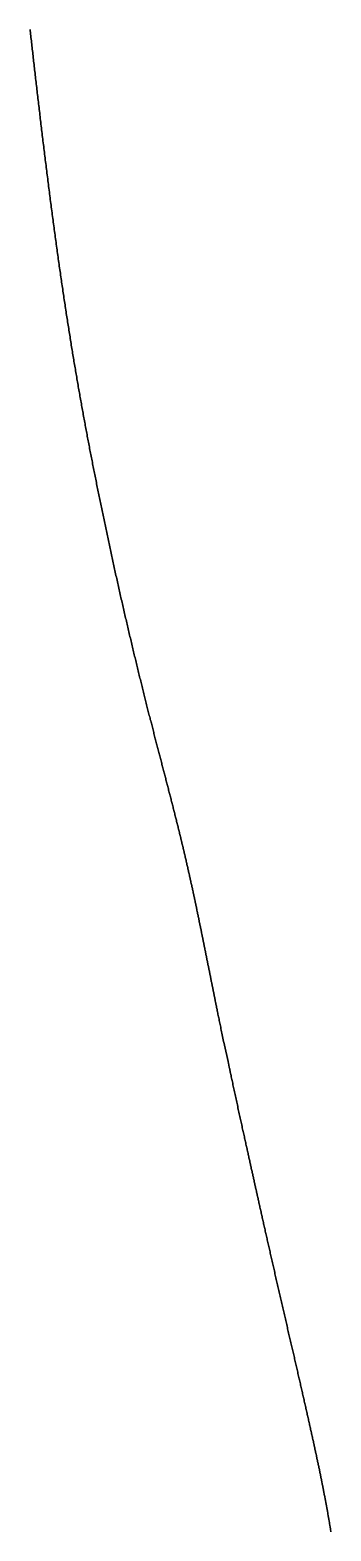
# Model space of a CAD drawing. Header units: inches. Extents: x 130170 to 284068, y 377793 to 804530.
# Drawn here: x 253552.6 to 253566.7, y 738836.2 to 738906.7 of the extents above; entities that cross this region are included whole.
import ezdxf

# ---------------------------------------------------------------- set-up
doc = ezdxf.new("R2010")
doc.units = ezdxf.units.IN
doc.header["$MEASUREMENT"] = 0
doc.layers.add('muni_il', color=7, linetype='Continuous')

msp = doc.modelspace()

# ---------------------------------------------------------------- linework, layer by layer
at = {"layer": 'muni_il'}
for points in [[(253552.631, 738906.733), (253552.64, 738906.657), (253552.648, 738906.581), (253552.657, 738906.504), (253552.666, 738906.427), (253552.674, 738906.349), (253552.683, 738906.272), (253552.692, 738906.194), (253552.701, 738906.116), (253552.71, 738906.037), (253552.719, 738905.959), (253552.728, 738905.88), (253552.736, 738905.801), (253552.745, 738905.721), (253552.754, 738905.642), (253552.764, 738905.562), (253552.773, 738905.482), (253552.782, 738905.401), (253552.791, 738905.32), (253552.8, 738905.24), (253552.809, 738905.158), (253552.819, 738905.077), (253552.828, 738904.995), (253552.837, 738904.913), (253552.847, 738904.831), (253552.856, 738904.749), (253552.865, 738904.667), (253552.875, 738904.584), (253552.884, 738904.501), (253552.894, 738904.418), (253552.903, 738904.334), (253552.913, 738904.251), (253552.923, 738904.167), (253552.932, 738904.083), (253552.942, 738903.999), (253552.952, 738903.914), (253552.962, 738903.83), (253552.971, 738903.745), (253552.981, 738903.66), (253552.991, 738903.575), (253553.001, 738903.49), (253553.011, 738903.404), (253553.021, 738903.319), (253553.031, 738903.233), (253553.041, 738903.147), (253553.051, 738903.061), (253553.061, 738902.974), (253553.071, 738902.888), (253553.082, 738902.802), (253553.092, 738902.715), (253553.102, 738902.628), (253553.112, 738902.541), (253553.123, 738902.454), (253553.133, 738902.367), (253553.143, 738902.279), (253553.154, 738902.192), (253553.164, 738902.104), (253553.175, 738902.016), (253553.185, 738901.929), (253553.196, 738901.841), (253553.206, 738901.753), (253553.217, 738901.665), (253553.227, 738901.577), (253553.238, 738901.488), (253553.249, 738901.4), (253553.259, 738901.312), (253553.27, 738901.223), (253553.281, 738901.135), (253553.292, 738901.046), (253553.302, 738900.957), (253553.313, 738900.869), (253553.324, 738900.78), (253553.335, 738900.691), (253553.346, 738900.602), (253553.357, 738900.514), (253553.368, 738900.425), (253553.379, 738900.336), (253553.39, 738900.247), (253553.401, 738900.158), (253553.412, 738900.069), (253553.423, 738899.98), (253553.434, 738899.891), (253553.446, 738899.802), (253553.457, 738899.713), (253553.468, 738899.624), (253553.479, 738899.535), (253553.49, 738899.446), (253553.502, 738899.357), (253553.513, 738899.269), (253553.524, 738899.18), (253553.536, 738899.091), (253553.547, 738899.002), (253553.558, 738898.913), (253553.57, 738898.825), (253553.581, 738898.736), (253553.593, 738898.648), (253553.604, 738898.559), (253553.616, 738898.471), (253553.627, 738898.382), (253553.639, 738898.294), (253553.65, 738898.206), (253553.662, 738898.117), (253553.673, 738898.029), (253553.685, 738897.941), (253553.697, 738897.853), (253553.708, 738897.766), (253553.72, 738897.678), (253553.732, 738897.59), (253553.743, 738897.503), (253553.755, 738897.415), (253553.767, 738897.328), (253553.778, 738897.241), (253553.79, 738897.154), (253553.802, 738897.067), (253553.814, 738896.98), (253553.826, 738896.893), (253553.837, 738896.807), (253553.849, 738896.72), (253553.861, 738896.634), (253553.873, 738896.547), (253553.885, 738896.461), (253553.897, 738896.375), (253553.909, 738896.29), (253553.921, 738896.204), (253553.933, 738896.118), (253553.944, 738896.033), (253553.956, 738895.948), (253553.968, 738895.863), (253553.98, 738895.778), (253553.992, 738895.693), (253554.004, 738895.609), (253554.016, 738895.524), (253554.028, 738895.44), (253554.04, 738895.356), (253554.052, 738895.272), (253554.064, 738895.188), (253554.077, 738895.104), (253554.089, 738895.021), (253554.101, 738894.938), (253554.113, 738894.854), (253554.125, 738894.772), (253554.137, 738894.689), (253554.149, 738894.606), (253554.161, 738894.524), (253554.173, 738894.441), (253554.186, 738894.359), (253554.198, 738894.277), (253554.21, 738894.196), (253554.222, 738894.114), (253554.234, 738894.033), (253554.246, 738893.951), (253554.259, 738893.87), (253554.271, 738893.789), (253554.283, 738893.709), (253554.295, 738893.628), (253554.308, 738893.548), (253554.32, 738893.467), (253554.332, 738893.388), (253554.344, 738893.308), (253554.357, 738893.228), (253554.369, 738893.149), (253554.381, 738893.069), (253554.394, 738892.99), (253554.406, 738892.911), (253554.418, 738892.832), (253554.431, 738892.754), (253554.443, 738892.675), (253554.455, 738892.597), (253554.468, 738892.519), (253554.48, 738892.441), (253554.492, 738892.363), (253554.505, 738892.285), (253554.517, 738892.208), (253554.53, 738892.13), (253554.542, 738892.053), (253554.554, 738891.976), (253554.567, 738891.899), (253554.579, 738891.822), (253554.592, 738891.746), (253554.604, 738891.669), (253554.617, 738891.593), (253554.629, 738891.517), (253554.642, 738891.441), (253554.654, 738891.365), (253554.667, 738891.289), (253554.68, 738891.214), (253554.692, 738891.138), (253554.705, 738891.063), (253554.717, 738890.988), (253554.73, 738890.913), (253554.742, 738890.838), (253554.755, 738890.763), (253554.768, 738890.688), (253554.781, 738890.613), (253554.793, 738890.539), (253554.806, 738890.465), (253554.819, 738890.39), (253554.831, 738890.316), (253554.844, 738890.242), (253554.857, 738890.168), (253554.87, 738890.094), (253554.883, 738890.021), (253554.895, 738889.947), (253554.908, 738889.873), (253554.921, 738889.8), (253554.934, 738889.726), (253554.947, 738889.653), (253554.96, 738889.58), (253554.973, 738889.507), (253554.986, 738889.434), (253554.999, 738889.361), (253555.012, 738889.288), (253555.025, 738889.215), (253555.038, 738889.142), (253555.051, 738889.069), (253555.064, 738888.996), (253555.077, 738888.924), (253555.09, 738888.851), (253555.103, 738888.779), (253555.116, 738888.706), (253555.13, 738888.634), (253555.143, 738888.561), (253555.156, 738888.489), (253555.169, 738888.417), (253555.183, 738888.344), (253555.196, 738888.272), (253555.209, 738888.2), (253555.223, 738888.128), (253555.236, 738888.055), (253555.249, 738887.983), (253555.263, 738887.911), (253555.277, 738887.839), (253555.29, 738887.767), (253555.304, 738887.695), (253555.317, 738887.622), (253555.331, 738887.55), (253555.344, 738887.478), (253555.358, 738887.406), (253555.372, 738887.334), (253555.385, 738887.262), (253555.399, 738887.19), (253555.413, 738887.118), (253555.427, 738887.045), (253555.441, 738886.973), (253555.455, 738886.901), (253555.469, 738886.829), (253555.482, 738886.757), (253555.497, 738886.685), (253555.51, 738886.612), (253555.525, 738886.54), (253555.539, 738886.468), (253555.553, 738886.395), (253555.567, 738886.323), (253555.581, 738886.251), (253555.595, 738886.178), (253555.61, 738886.106), (253555.624, 738886.033), (253555.638, 738885.961), (253555.653, 738885.888), (253555.667, 738885.815), (253555.681, 738885.743), (253555.696, 738885.67), (253555.71, 738885.598), (253555.725, 738885.525), (253555.74, 738885.452), (253555.754, 738885.379), (253555.769, 738885.306), (253555.783, 738885.233), (253555.798, 738885.16), (253555.813, 738885.087), (253555.828, 738885.014), (253555.843, 738884.941), (253555.857, 738884.868), (253555.872, 738884.794), (253555.887, 738884.721), (253555.902, 738884.648), (253555.917, 738884.574), (253555.932, 738884.501), (253555.947, 738884.427), (253555.963, 738884.354), (253555.978, 738884.28), (253555.993, 738884.207), (253556.008, 738884.133), (253556.023, 738884.059), (253556.039, 738883.985), (253556.054, 738883.912), (253556.07, 738883.838), (253556.085, 738883.764), (253556.1, 738883.69), (253556.116, 738883.616), (253556.131, 738883.542), (253556.147, 738883.467), (253556.163, 738883.393), (253556.178, 738883.319), (253556.194, 738883.245), (253556.209, 738883.171), (253556.225, 738883.096), (253556.241, 738883.022), (253556.257, 738882.947), (253556.273, 738882.873), (253556.289, 738882.799), (253556.304, 738882.724), (253556.32, 738882.65), (253556.336, 738882.575), (253556.352, 738882.501), (253556.368, 738882.426), (253556.385, 738882.351), (253556.401, 738882.277), (253556.417, 738882.202), (253556.433, 738882.127), (253556.449, 738882.053), (253556.465, 738881.978), (253556.481, 738881.903), (253556.498, 738881.828), (253556.514, 738881.754), (253556.53, 738881.679), (253556.547, 738881.604), (253556.563, 738881.529), (253556.579, 738881.455), (253556.596, 738881.38), (253556.612, 738881.305), (253556.629, 738881.231), (253556.645, 738881.156), (253556.662, 738881.081), (253556.679, 738881.006), (253556.695, 738880.932), (253556.712, 738880.857), (253556.728, 738880.783), (253556.745, 738880.708), (253556.761, 738880.633), (253556.778, 738880.559), (253556.795, 738880.484), (253556.812, 738880.41), (253556.828, 738880.336), (253556.845, 738880.261), (253556.862, 738880.187), (253556.879, 738880.113), (253556.895, 738880.038), (253556.912, 738879.964), (253556.929, 738879.89), (253556.946, 738879.816), (253556.963, 738879.742), (253556.98, 738879.668), (253556.996, 738879.595), (253557.013, 738879.521), (253557.03, 738879.447), (253557.047, 738879.374), (253557.064, 738879.3), (253557.081, 738879.227), (253557.098, 738879.153), (253557.115, 738879.08), (253557.132, 738879.007), (253557.148, 738878.934), (253557.165, 738878.861), (253557.182, 738878.788), (253557.199, 738878.716), (253557.216, 738878.643), (253557.233, 738878.57), (253557.25, 738878.498), (253557.267, 738878.426), (253557.284, 738878.354), (253557.301, 738878.282), (253557.318, 738878.21), (253557.335, 738878.138), (253557.351, 738878.066), (253557.368, 738877.995), (253557.385, 738877.923), (253557.402, 738877.852), (253557.419, 738877.781), (253557.436, 738877.71), (253557.453, 738877.639), (253557.47, 738877.569), (253557.487, 738877.498), (253557.503, 738877.428), (253557.52, 738877.358), (253557.537, 738877.288), (253557.554, 738877.218), (253557.571, 738877.148), (253557.588, 738877.078), (253557.604, 738877.009), (253557.621, 738876.94), (253557.638, 738876.871), (253557.655, 738876.802), (253557.671, 738876.733), (253557.688, 738876.664), (253557.705, 738876.596), (253557.721, 738876.528), (253557.738, 738876.46), (253557.754, 738876.392), (253557.771, 738876.324), (253557.788, 738876.257), (253557.804, 738876.189), (253557.821, 738876.122), (253557.837, 738876.055), (253557.854, 738875.989), (253557.87, 738875.922), (253557.887, 738875.856), (253557.903, 738875.789), (253557.919, 738875.723), (253557.936, 738875.658), (253557.952, 738875.592), (253557.969, 738875.526), (253557.985, 738875.461), (253558.001, 738875.396), (253558.017, 738875.331), (253558.034, 738875.266), (253558.05, 738875.202), (253558.066, 738875.138), (253558.082, 738875.074), (253558.098, 738875.01), (253558.114, 738874.946), (253558.13, 738874.882), (253558.146, 738874.819), (253558.162, 738874.756), (253558.178, 738874.693), (253558.194, 738874.63), (253558.21, 738874.567), (253558.226, 738874.505), (253558.242, 738874.443), (253558.258, 738874.381), (253558.273, 738874.319), (253558.289, 738874.257), (253558.305, 738874.196), (253558.321, 738874.134), (253558.336, 738874.073), (253558.352, 738874.012), (253558.367, 738873.951), (253558.383, 738873.891), (253558.399, 738873.83), (253558.414, 738873.77), (253558.43, 738873.71), (253558.445, 738873.65), (253558.46, 738873.59), (253558.476, 738873.531), (253558.491, 738873.472), (253558.506, 738873.412), (253558.522, 738873.353), (253558.537, 738873.294), (253558.552, 738873.236), (253558.567, 738873.177), (253558.582, 738873.119), (253558.598, 738873.06), (253558.613, 738873.002), (253558.628, 738872.944), (253558.643, 738872.887), (253558.658, 738872.829), (253558.673, 738872.771), (253558.687, 738872.714), (253558.702, 738872.657), (253558.717, 738872.6), (253558.732, 738872.543), (253558.747, 738872.486), (253558.762, 738872.429), (253558.776, 738872.373), (253558.791, 738872.317), (253558.806, 738872.26), (253558.82, 738872.204), (253558.835, 738872.148), (253558.849, 738872.092), (253558.864, 738872.037), (253558.878, 738871.981), (253558.893, 738871.925), (253558.907, 738871.87), (253558.922, 738871.815), (253558.936, 738871.76), (253558.95, 738871.705), (253558.964, 738871.65), (253558.979, 738871.595), (253558.993, 738871.54), (253559.007, 738871.486), (253559.021, 738871.431), (253559.035, 738871.377), (253559.049, 738871.322), (253559.064, 738871.268), (253559.078, 738871.214), (253559.092, 738871.16), (253559.106, 738871.106), (253559.119, 738871.052), (253559.133, 738870.999), (253559.147, 738870.945), (253559.161, 738870.891), (253559.175, 738870.838), (253559.189, 738870.785), (253559.202, 738870.731), (253559.216, 738870.678), (253559.23, 738870.625), (253559.243, 738870.572), (253559.257, 738870.519), (253559.27, 738870.466), (253559.284, 738870.413), (253559.297, 738870.36), (253559.311, 738870.308), (253559.324, 738870.255), (253559.337, 738870.203), (253559.351, 738870.15), (253559.364, 738870.098), (253559.377, 738870.046), (253559.391, 738869.993), (253559.404, 738869.941), (253559.417, 738869.889), (253559.43, 738869.837), (253559.443, 738869.785), (253559.456, 738869.733), (253559.469, 738869.681), (253559.482, 738869.629), (253559.495, 738869.578), (253559.508, 738869.526), (253559.521, 738869.474), (253559.534, 738869.423), (253559.547, 738869.371), (253559.559, 738869.32), (253559.572, 738869.268), (253559.585, 738869.217), (253559.597, 738869.166), (253559.61, 738869.114), (253559.622, 738869.063), (253559.635, 738869.012), (253559.647, 738868.961), (253559.66, 738868.91), (253559.672, 738868.859), (253559.685, 738868.808), (253559.697, 738868.758), (253559.709, 738868.707), (253559.722, 738868.656), (253559.734, 738868.605), (253559.746, 738868.555), (253559.758, 738868.504), (253559.77, 738868.454), (253559.782, 738868.403), (253559.794, 738868.353), (253559.806, 738868.302), (253559.818, 738868.252), (253559.83, 738868.202), (253559.842, 738868.151), (253559.854, 738868.101), (253559.866, 738868.051), (253559.877, 738868.001), (253559.889, 738867.951), (253559.901, 738867.901), (253559.912, 738867.851), (253559.924, 738867.801), (253559.935, 738867.751), (253559.947, 738867.702), (253559.958, 738867.652), (253559.97, 738867.602), (253559.981, 738867.553), (253559.993, 738867.503), (253560.004, 738867.453), (253560.015, 738867.404), (253560.027, 738867.354), (253560.038, 738867.305), (253560.049, 738867.255), (253560.06, 738867.206), (253560.071, 738867.157), (253560.082, 738867.107), (253560.093, 738867.058), (253560.104, 738867.009), (253560.115, 738866.96), (253560.126, 738866.91), (253560.137, 738866.861), (253560.148, 738866.812), (253560.159, 738866.763), (253560.17, 738866.714), (253560.18, 738866.665), (253560.191, 738866.616), (253560.202, 738866.567), (253560.213, 738866.518), (253560.223, 738866.469), (253560.234, 738866.42), (253560.244, 738866.371), (253560.255, 738866.323), (253560.265, 738866.274), (253560.276, 738866.225), (253560.287, 738866.176), (253560.297, 738866.127), (253560.307, 738866.079), (253560.318, 738866.03), (253560.328, 738865.981), (253560.339, 738865.933), (253560.349, 738865.884), (253560.359, 738865.835), (253560.37, 738865.787), (253560.38, 738865.738), (253560.39, 738865.689), (253560.4, 738865.641), (253560.411, 738865.592), (253560.421, 738865.544), (253560.431, 738865.495), (253560.441, 738865.447), (253560.451, 738865.398), (253560.461, 738865.35), (253560.471, 738865.301), (253560.481, 738865.252), (253560.491, 738865.204), (253560.502, 738865.155), (253560.511, 738865.107), (253560.521, 738865.058), (253560.532, 738865.01), (253560.542, 738864.962), (253560.551, 738864.913), (253560.561, 738864.865), (253560.571, 738864.816), (253560.581, 738864.768), (253560.591, 738864.72), (253560.601, 738864.671), (253560.611, 738864.623), (253560.621, 738864.574), (253560.631, 738864.526), (253560.641, 738864.478), (253560.65, 738864.429), (253560.66, 738864.381), (253560.67, 738864.333), (253560.68, 738864.285), (253560.69, 738864.236), (253560.699, 738864.188), (253560.709, 738864.14), (253560.719, 738864.092), (253560.729, 738864.044), (253560.738, 738863.996), (253560.748, 738863.948), (253560.758, 738863.9), (253560.768, 738863.852), (253560.777, 738863.804), (253560.787, 738863.756), (253560.797, 738863.708), (253560.806, 738863.66), (253560.816, 738863.613), (253560.825, 738863.565), (253560.835, 738863.518), (253560.845, 738863.47), (253560.854, 738863.422), (253560.864, 738863.375), (253560.873, 738863.328), (253560.883, 738863.28), (253560.892, 738863.233), (253560.902, 738863.186), (253560.911, 738863.139), (253560.921, 738863.092), (253560.93, 738863.045), (253560.94, 738862.998), (253560.949, 738862.951), (253560.958, 738862.904), (253560.968, 738862.858), (253560.977, 738862.811), (253560.987, 738862.764), (253560.996, 738862.718), (253561.005, 738862.672), (253561.014, 738862.625), (253561.024, 738862.579), (253561.033, 738862.533), (253561.042, 738862.487), (253561.052, 738862.44), (253561.061, 738862.394), (253561.07, 738862.348), (253561.079, 738862.303), (253561.088, 738862.257), (253561.097, 738862.211), (253561.107, 738862.165), (253561.116, 738862.119), (253561.125, 738862.073), (253561.134, 738862.027), (253561.143, 738861.982), (253561.152, 738861.936), (253561.162, 738861.89), (253561.171, 738861.844), (253561.18, 738861.798), (253561.189, 738861.752), (253561.198, 738861.706), (253561.208, 738861.66), (253561.217, 738861.614), (253561.226, 738861.567), (253561.235, 738861.521), (253561.245, 738861.474), (253561.254, 738861.427), (253561.263, 738861.38), (253561.273, 738861.333), (253561.282, 738861.285), (253561.292, 738861.238), (253561.302, 738861.189), (253561.311, 738861.141), (253561.321, 738861.092), (253561.331, 738861.043), (253561.341, 738860.993), (253561.351, 738860.943), (253561.361, 738860.893), (253561.371, 738860.841), (253561.382, 738860.79), (253561.392, 738860.738), (253561.403, 738860.685), (253561.414, 738860.631), (253561.425, 738860.577), (253561.436, 738860.522), (253561.447, 738860.466), (253561.459, 738860.41), (253561.47, 738860.352), (253561.482, 738860.294), (253561.495, 738860.234), (253561.507, 738860.174), (253561.52, 738860.112), (253561.532, 738860.049), (253561.546, 738859.986), (253561.559, 738859.92), (253561.573, 738859.854), (253561.587, 738859.786), (253561.601, 738859.717), (253561.616, 738859.646), (253561.631, 738859.573), (253561.647, 738859.499), (253561.662, 738859.423), (253561.679, 738859.346), (253561.695, 738859.266), (253561.713, 738859.184), (253561.73, 738859.1), (253561.749, 738859.014), (253561.919, 738858.253), (253561.924, 738858.228), (253561.928, 738858.211), (253561.932, 738858.192), (253561.937, 738858.169), (253561.942, 738858.143), (253561.948, 738858.114), (253561.954, 738858.083), (253561.962, 738858.049), (253561.969, 738858.013), (253561.977, 738857.974), (253561.986, 738857.932), (253561.995, 738857.889), (253562.005, 738857.843), (253562.015, 738857.795), (253562.025, 738857.745), (253562.036, 738857.693), (253562.048, 738857.64), (253562.059, 738857.584), (253562.071, 738857.528), (253562.084, 738857.469), (253562.096, 738857.41), (253562.109, 738857.349), (253562.122, 738857.287), (253562.136, 738857.224), (253562.15, 738857.16), (253562.164, 738857.095), (253562.178, 738857.029), (253562.192, 738856.963), (253562.206, 738856.895), (253562.221, 738856.828), (253562.236, 738856.76), (253562.25, 738856.691), (253562.265, 738856.623), (253562.28, 738856.553), (253562.295, 738856.484), (253562.31, 738856.415), (253562.325, 738856.346), (253562.34, 738856.276), (253562.355, 738856.207), (253562.37, 738856.138), (253562.385, 738856.069), (253562.4, 738856), (253562.415, 738855.932), (253562.43, 738855.863), (253562.445, 738855.795), (253562.46, 738855.728), (253562.474, 738855.661), (253562.489, 738855.594), (253562.503, 738855.528), (253562.518, 738855.462), (253562.532, 738855.396), (253562.546, 738855.331), (253562.561, 738855.267), (253562.575, 738855.203), (253562.588, 738855.14), (253562.602, 738855.077), (253562.616, 738855.015), (253562.63, 738854.953), (253562.643, 738854.892), (253562.656, 738854.831), (253562.67, 738854.771), (253562.683, 738854.712), (253562.696, 738854.653), (253562.709, 738854.594), (253562.721, 738854.536), (253562.734, 738854.479), (253562.747, 738854.422), (253562.759, 738854.366), (253562.771, 738854.31), (253562.784, 738854.255), (253562.796, 738854.2), (253562.808, 738854.146), (253562.82, 738854.092), (253562.831, 738854.038), (253562.843, 738853.985), (253562.855, 738853.933), (253562.866, 738853.881), (253562.878, 738853.829), (253562.889, 738853.777), (253562.9, 738853.726), (253562.912, 738853.675), (253562.923, 738853.625), (253562.934, 738853.575), (253562.945, 738853.525), (253562.956, 738853.475), (253562.967, 738853.425), (253562.978, 738853.376), (253562.989, 738853.327), (253563, 738853.278), (253563.01, 738853.23), (253563.021, 738853.181), (253563.032, 738853.133), (253563.043, 738853.084), (253563.053, 738853.036), (253563.064, 738852.988), (253563.075, 738852.94), (253563.085, 738852.892), (253563.096, 738852.844), (253563.106, 738852.795), (253563.117, 738852.747), (253563.128, 738852.699), (253563.139, 738852.651), (253563.149, 738852.603), (253563.16, 738852.555), (253563.171, 738852.506), (253563.181, 738852.458), (253563.192, 738852.409), (253563.203, 738852.361), (253563.214, 738852.312), (253563.225, 738852.263), (253563.236, 738852.214), (253563.247, 738852.165), (253563.258, 738852.115), (253563.269, 738852.065), (253563.28, 738852.015), (253563.291, 738851.966), (253563.302, 738851.915), (253563.313, 738851.865), (253563.324, 738851.814), (253563.336, 738851.763), (253563.347, 738851.712), (253563.359, 738851.66), (253563.37, 738851.609), (253563.382, 738851.557), (253563.393, 738851.505), (253563.405, 738851.452), (253563.417, 738851.399), (253563.429, 738851.346), (253563.441, 738851.293), (253563.453, 738851.239), (253563.465, 738851.185), (253563.477, 738851.131), (253563.489, 738851.076), (253563.501, 738851.022), (253563.514, 738850.966), (253563.526, 738850.911), (253563.538, 738850.855), (253563.551, 738850.799), (253563.564, 738850.743), (253563.576, 738850.686), (253563.589, 738850.63), (253563.602, 738850.572), (253563.615, 738850.515), (253563.628, 738850.457), (253563.641, 738850.399), (253563.654, 738850.341), (253563.667, 738850.282), (253563.68, 738850.223), (253563.694, 738850.164), (253563.707, 738850.104), (253563.721, 738850.044), (253563.734, 738849.984), (253563.748, 738849.924), (253563.761, 738849.864), (253563.775, 738849.803), (253563.789, 738849.742), (253563.803, 738849.68), (253563.817, 738849.619), (253563.831, 738849.557), (253563.845, 738849.495), (253563.859, 738849.432), (253563.873, 738849.37), (253563.887, 738849.307), (253563.901, 738849.244), (253563.916, 738849.181), (253563.93, 738849.118), (253563.945, 738849.054), (253563.959, 738848.99), (253563.974, 738848.926), (253563.988, 738848.862), (253564.003, 738848.798), (253564.017, 738848.733), (253564.032, 738848.669), (253564.047, 738848.604), (253564.062, 738848.539), (253564.077, 738848.474), (253564.091, 738848.409), (253564.106, 738848.343), (253564.121, 738848.278), (253564.136, 738848.212), (253564.151, 738848.147), (253564.166, 738848.081), (253564.181, 738848.015), (253564.196, 738847.949), (253564.212, 738847.883), (253564.227, 738847.817), (253564.242, 738847.75), (253564.257, 738847.684), (253564.272, 738847.618), (253564.287, 738847.551), (253564.303, 738847.485), (253564.318, 738847.418), (253564.333, 738847.352), (253564.348, 738847.285), (253564.364, 738847.219), (253564.379, 738847.152), (253564.394, 738847.085), (253564.41, 738847.019), (253564.425, 738846.952), (253564.44, 738846.885), (253564.456, 738846.819), (253564.471, 738846.752), (253564.486, 738846.685), (253564.502, 738846.619), (253564.517, 738846.552), (253564.532, 738846.486), (253564.548, 738846.419), (253564.563, 738846.353), (253564.578, 738846.286), (253564.593, 738846.22), (253564.609, 738846.154), (253564.624, 738846.088), (253564.639, 738846.021), (253564.654, 738845.955), (253564.67, 738845.889), (253564.685, 738845.823), (253564.7, 738845.758), (253564.715, 738845.692), (253564.73, 738845.626), (253564.746, 738845.56), (253564.761, 738845.495), (253564.776, 738845.43), (253564.791, 738845.364), (253564.806, 738845.299), (253564.821, 738845.234), (253564.836, 738845.169), (253564.851, 738845.105), (253564.866, 738845.04), (253564.881, 738844.975), (253564.895, 738844.911), (253564.91, 738844.847), (253564.925, 738844.783), (253564.94, 738844.719), (253564.955, 738844.655), (253564.969, 738844.591), (253564.984, 738844.527), (253564.999, 738844.464), (253565.013, 738844.401), (253565.028, 738844.337), (253565.042, 738844.274), (253565.057, 738844.212), (253565.071, 738844.149), (253565.086, 738844.086), (253565.1, 738844.024), (253565.114, 738843.962), (253565.129, 738843.9), (253565.143, 738843.838), (253565.157, 738843.776), (253565.171, 738843.715), (253565.185, 738843.653), (253565.199, 738843.592), (253565.214, 738843.531), (253565.227, 738843.47), (253565.241, 738843.41), (253565.255, 738843.349), (253565.269, 738843.289), (253565.283, 738843.229), (253565.297, 738843.169), (253565.31, 738843.109), (253565.324, 738843.049), (253565.338, 738842.99), (253565.351, 738842.93), (253565.365, 738842.871), (253565.378, 738842.812), (253565.392, 738842.754), (253565.405, 738842.695), (253565.418, 738842.637), (253565.432, 738842.579), (253565.445, 738842.521), (253565.458, 738842.463), (253565.471, 738842.405), (253565.484, 738842.348), (253565.497, 738842.29), (253565.51, 738842.233), (253565.523, 738842.176), (253565.536, 738842.12), (253565.549, 738842.063), (253565.562, 738842.007), (253565.574, 738841.95), (253565.587, 738841.894), (253565.599, 738841.838), (253565.612, 738841.783), (253565.624, 738841.727), (253565.637, 738841.672), (253565.649, 738841.617), (253565.662, 738841.562), (253565.674, 738841.507), (253565.686, 738841.453), (253565.698, 738841.398), (253565.711, 738841.344), (253565.723, 738841.29), (253565.735, 738841.236), (253565.747, 738841.182), (253565.759, 738841.129), (253565.77, 738841.075), (253565.782, 738841.022), (253565.794, 738840.969), (253565.806, 738840.916), (253565.817, 738840.864), (253565.829, 738840.811), (253565.84, 738840.759), (253565.852, 738840.707), (253565.863, 738840.655), (253565.875, 738840.603), (253565.886, 738840.551), (253565.897, 738840.5), (253565.908, 738840.449), (253565.92, 738840.398), (253565.931, 738840.347), (253565.942, 738840.296), (253565.953, 738840.245), (253565.964, 738840.195), (253565.975, 738840.144), (253565.985, 738840.094), (253565.996, 738840.044), (253566.007, 738839.994), (253566.018, 738839.945), (253566.028, 738839.895), (253566.039, 738839.846), (253566.049, 738839.797), (253566.06, 738839.748), (253566.07, 738839.699), (253566.08, 738839.65), (253566.091, 738839.602), (253566.101, 738839.553), (253566.111, 738839.505), (253566.121, 738839.457), (253566.131, 738839.409), (253566.141, 738839.361), (253566.151, 738839.313), (253566.161, 738839.266), (253566.171, 738839.218), (253566.181, 738839.171), (253566.191, 738839.124), (253566.201, 738839.077), (253566.21, 738839.031), (253566.22, 738838.984), (253566.229, 738838.938), (253566.239, 738838.891), (253566.248, 738838.845), (253566.258, 738838.799), (253566.267, 738838.753), (253566.276, 738838.707), (253566.286, 738838.661), (253566.295, 738838.616), (253566.304, 738838.571), (253566.313, 738838.525), (253566.322, 738838.48), (253566.331, 738838.435), (253566.34, 738838.39), (253566.349, 738838.346), (253566.358, 738838.301), (253566.366, 738838.257), (253566.375, 738838.212), (253566.384, 738838.168), (253566.392, 738838.124), (253566.401, 738838.08), (253566.41, 738838.036), (253566.418, 738837.992), (253566.426, 738837.949), (253566.435, 738837.905), (253566.443, 738837.862), (253566.451, 738837.818), (253566.46, 738837.775), (253566.468, 738837.732), (253566.476, 738837.689), (253566.484, 738837.646), (253566.492, 738837.603), (253566.5, 738837.561), (253566.508, 738837.518), (253566.516, 738837.476), (253566.524, 738837.433), (253566.531, 738837.391), (253566.539, 738837.349), (253566.547, 738837.307), (253566.555, 738837.265), (253566.562, 738837.223), (253566.57, 738837.181), (253566.577, 738837.139), (253566.585, 738837.098), (253566.592, 738837.056), (253566.6, 738837.015), (253566.607, 738836.973), (253566.614, 738836.932), (253566.622, 738836.891), (253566.629, 738836.849), (253566.636, 738836.808), (253566.643, 738836.767), (253566.65, 738836.726), (253566.657, 738836.685), (253566.664, 738836.644), (253566.671, 738836.603), (253566.678, 738836.563), (253566.685, 738836.522), (253566.692, 738836.481), (253566.699, 738836.441), (253566.705, 738836.4), (253566.712, 738836.36), (253566.719, 738836.319), (253566.726, 738836.279), (253566.732, 738836.238), (253566.739, 738836.198), (253566.745, 738836.157)], [(253566.745, 738836.157), (253566.739, 738836.198), (253566.732, 738836.238), (253566.726, 738836.279), (253566.719, 738836.319), (253566.712, 738836.36), (253566.705, 738836.4), (253566.699, 738836.441), (253566.692, 738836.481), (253566.685, 738836.522), (253566.678, 738836.563), (253566.671, 738836.603), (253566.664, 738836.644), (253566.657, 738836.685), (253566.65, 738836.726), (253566.643, 738836.767), (253566.636, 738836.808), (253566.629, 738836.849), (253566.622, 738836.891), (253566.614, 738836.932), (253566.607, 738836.973), (253566.6, 738837.015), (253566.592, 738837.056), (253566.585, 738837.098), (253566.577, 738837.139), (253566.57, 738837.181), (253566.562, 738837.223), (253566.555, 738837.265), (253566.547, 738837.307), (253566.539, 738837.349), (253566.531, 738837.391), (253566.524, 738837.433), (253566.516, 738837.476), (253566.508, 738837.518), (253566.5, 738837.561), (253566.492, 738837.603), (253566.484, 738837.646), (253566.476, 738837.689), (253566.468, 738837.732), (253566.46, 738837.775), (253566.451, 738837.818), (253566.443, 738837.862), (253566.435, 738837.905), (253566.426, 738837.949), (253566.418, 738837.992), (253566.41, 738838.036), (253566.401, 738838.08), (253566.392, 738838.124), (253566.384, 738838.168), (253566.375, 738838.212), (253566.366, 738838.257), (253566.358, 738838.301), (253566.349, 738838.346), (253566.34, 738838.39), (253566.331, 738838.435), (253566.322, 738838.48), (253566.313, 738838.525), (253566.304, 738838.571), (253566.295, 738838.616), (253566.286, 738838.661), (253566.276, 738838.707), (253566.267, 738838.753), (253566.258, 738838.799), (253566.248, 738838.845), (253566.239, 738838.891), (253566.229, 738838.938), (253566.22, 738838.984), (253566.21, 738839.031), (253566.201, 738839.077), (253566.191, 738839.124), (253566.181, 738839.171), (253566.171, 738839.218), (253566.161, 738839.266), (253566.151, 738839.313), (253566.141, 738839.361), (253566.131, 738839.409), (253566.121, 738839.457), (253566.111, 738839.505), (253566.101, 738839.553), (253566.091, 738839.602), (253566.08, 738839.65), (253566.07, 738839.699), (253566.06, 738839.748), (253566.049, 738839.797), (253566.039, 738839.846), (253566.028, 738839.895), (253566.018, 738839.945), (253566.007, 738839.994), (253565.996, 738840.044), (253565.985, 738840.094), (253565.975, 738840.144), (253565.964, 738840.195), (253565.953, 738840.245), (253565.942, 738840.296), (253565.931, 738840.347), (253565.92, 738840.398), (253565.908, 738840.449), (253565.897, 738840.5), (253565.886, 738840.551), (253565.875, 738840.603), (253565.863, 738840.655), (253565.852, 738840.707), (253565.84, 738840.759), (253565.829, 738840.811), (253565.817, 738840.864), (253565.806, 738840.916), (253565.794, 738840.969), (253565.782, 738841.022), (253565.77, 738841.075), (253565.759, 738841.129), (253565.747, 738841.182), (253565.735, 738841.236), (253565.723, 738841.29), (253565.711, 738841.344), (253565.698, 738841.398), (253565.686, 738841.453), (253565.674, 738841.507), (253565.662, 738841.562), (253565.649, 738841.617), (253565.637, 738841.672), (253565.624, 738841.727), (253565.612, 738841.783), (253565.599, 738841.838), (253565.587, 738841.894), (253565.574, 738841.95), (253565.562, 738842.007), (253565.549, 738842.063), (253565.536, 738842.12), (253565.523, 738842.176), (253565.51, 738842.233), (253565.497, 738842.29), (253565.484, 738842.348), (253565.471, 738842.405), (253565.458, 738842.463), (253565.445, 738842.521), (253565.432, 738842.579), (253565.418, 738842.637), (253565.405, 738842.695), (253565.392, 738842.754), (253565.378, 738842.812), (253565.365, 738842.871), (253565.351, 738842.93), (253565.338, 738842.99), (253565.324, 738843.049), (253565.31, 738843.109), (253565.297, 738843.169), (253565.283, 738843.229), (253565.269, 738843.289), (253565.255, 738843.349), (253565.241, 738843.41), (253565.227, 738843.47), (253565.214, 738843.531), (253565.199, 738843.592), (253565.185, 738843.653), (253565.171, 738843.715), (253565.157, 738843.776), (253565.143, 738843.838), (253565.129, 738843.9), (253565.114, 738843.962), (253565.1, 738844.024), (253565.086, 738844.086), (253565.071, 738844.149), (253565.057, 738844.212), (253565.042, 738844.274), (253565.028, 738844.337), (253565.013, 738844.401), (253564.999, 738844.464), (253564.984, 738844.527), (253564.969, 738844.591), (253564.955, 738844.655), (253564.94, 738844.719), (253564.925, 738844.783), (253564.91, 738844.847), (253564.895, 738844.911), (253564.881, 738844.975), (253564.866, 738845.04), (253564.851, 738845.105), (253564.836, 738845.169), (253564.821, 738845.234), (253564.806, 738845.299), (253564.791, 738845.364), (253564.776, 738845.43), (253564.761, 738845.495), (253564.746, 738845.56), (253564.73, 738845.626), (253564.715, 738845.692), (253564.7, 738845.758), (253564.685, 738845.823), (253564.67, 738845.889), (253564.654, 738845.955), (253564.639, 738846.021), (253564.624, 738846.088), (253564.609, 738846.154), (253564.593, 738846.22), (253564.578, 738846.286), (253564.563, 738846.353), (253564.548, 738846.419), (253564.532, 738846.486), (253564.517, 738846.552), (253564.502, 738846.619), (253564.486, 738846.685), (253564.471, 738846.752), (253564.456, 738846.819), (253564.44, 738846.885), (253564.425, 738846.952), (253564.41, 738847.019), (253564.394, 738847.085), (253564.379, 738847.152), (253564.364, 738847.219), (253564.348, 738847.285), (253564.333, 738847.352), (253564.318, 738847.418), (253564.303, 738847.485), (253564.287, 738847.551), (253564.272, 738847.618), (253564.257, 738847.684), (253564.242, 738847.75), (253564.227, 738847.817), (253564.212, 738847.883), (253564.196, 738847.949), (253564.181, 738848.015), (253564.166, 738848.081), (253564.151, 738848.147), (253564.136, 738848.212), (253564.121, 738848.278), (253564.106, 738848.343), (253564.091, 738848.409), (253564.077, 738848.474), (253564.062, 738848.539), (253564.047, 738848.604), (253564.032, 738848.669), (253564.017, 738848.733), (253564.003, 738848.798), (253563.988, 738848.862), (253563.974, 738848.926), (253563.959, 738848.99), (253563.945, 738849.054), (253563.93, 738849.118), (253563.916, 738849.181), (253563.901, 738849.244), (253563.887, 738849.307), (253563.873, 738849.37), (253563.859, 738849.432), (253563.845, 738849.495), (253563.831, 738849.557), (253563.817, 738849.619), (253563.803, 738849.68), (253563.789, 738849.742), (253563.775, 738849.803), (253563.761, 738849.864), (253563.748, 738849.924), (253563.734, 738849.984), (253563.721, 738850.044), (253563.707, 738850.104), (253563.694, 738850.164), (253563.68, 738850.223), (253563.667, 738850.282), (253563.654, 738850.341), (253563.641, 738850.399), (253563.628, 738850.457), (253563.615, 738850.515), (253563.602, 738850.572), (253563.589, 738850.63), (253563.576, 738850.686), (253563.564, 738850.743), (253563.551, 738850.799), (253563.538, 738850.855), (253563.526, 738850.911), (253563.514, 738850.966), (253563.501, 738851.022), (253563.489, 738851.076), (253563.477, 738851.131), (253563.465, 738851.185), (253563.453, 738851.239), (253563.441, 738851.293), (253563.429, 738851.346), (253563.417, 738851.399), (253563.405, 738851.452), (253563.393, 738851.505), (253563.382, 738851.557), (253563.37, 738851.609), (253563.359, 738851.66), (253563.347, 738851.712), (253563.336, 738851.763), (253563.324, 738851.814), (253563.313, 738851.865), (253563.302, 738851.915), (253563.291, 738851.966), (253563.28, 738852.015), (253563.269, 738852.065), (253563.258, 738852.115), (253563.247, 738852.165), (253563.236, 738852.214), (253563.225, 738852.263), (253563.214, 738852.312), (253563.203, 738852.361), (253563.192, 738852.409), (253563.181, 738852.458), (253563.171, 738852.506), (253563.16, 738852.555), (253563.149, 738852.603), (253563.139, 738852.651), (253563.128, 738852.699), (253563.117, 738852.747), (253563.106, 738852.795), (253563.096, 738852.844), (253563.085, 738852.892), (253563.075, 738852.94), (253563.064, 738852.988), (253563.053, 738853.036), (253563.043, 738853.084), (253563.032, 738853.133), (253563.021, 738853.181), (253563.01, 738853.23), (253563, 738853.278), (253562.989, 738853.327), (253562.978, 738853.376), (253562.967, 738853.425), (253562.956, 738853.475), (253562.945, 738853.525), (253562.934, 738853.575), (253562.923, 738853.625), (253562.912, 738853.675), (253562.9, 738853.726), (253562.889, 738853.777), (253562.878, 738853.829), (253562.866, 738853.881), (253562.855, 738853.933), (253562.843, 738853.985), (253562.831, 738854.038), (253562.82, 738854.092), (253562.808, 738854.146), (253562.796, 738854.2), (253562.784, 738854.255), (253562.771, 738854.31), (253562.759, 738854.366), (253562.747, 738854.422), (253562.734, 738854.479), (253562.721, 738854.536), (253562.709, 738854.594), (253562.696, 738854.653), (253562.683, 738854.712), (253562.67, 738854.771), (253562.656, 738854.831), (253562.643, 738854.892), (253562.63, 738854.953), (253562.616, 738855.015), (253562.602, 738855.077), (253562.588, 738855.14), (253562.575, 738855.203), (253562.561, 738855.267), (253562.546, 738855.331), (253562.532, 738855.396), (253562.518, 738855.462), (253562.503, 738855.528), (253562.489, 738855.594), (253562.474, 738855.661), (253562.46, 738855.728), (253562.445, 738855.795), (253562.43, 738855.863), (253562.415, 738855.932), (253562.4, 738856), (253562.385, 738856.069), (253562.37, 738856.138), (253562.355, 738856.207), (253562.34, 738856.276), (253562.325, 738856.346), (253562.31, 738856.415), (253562.295, 738856.484), (253562.28, 738856.553), (253562.265, 738856.623), (253562.25, 738856.691), (253562.236, 738856.76), (253562.221, 738856.828), (253562.206, 738856.895), (253562.192, 738856.963), (253562.178, 738857.029), (253562.164, 738857.095), (253562.15, 738857.16), (253562.136, 738857.224), (253562.122, 738857.287), (253562.109, 738857.349), (253562.096, 738857.41), (253562.084, 738857.469), (253562.071, 738857.528), (253562.059, 738857.584), (253562.048, 738857.64), (253562.036, 738857.693), (253562.025, 738857.745), (253562.015, 738857.795), (253562.005, 738857.843), (253561.995, 738857.889), (253561.986, 738857.932), (253561.977, 738857.974), (253561.969, 738858.013), (253561.962, 738858.049), (253561.954, 738858.083), (253561.948, 738858.114), (253561.942, 738858.143), (253561.937, 738858.169), (253561.932, 738858.192), (253561.928, 738858.211), (253561.924, 738858.228), (253561.919, 738858.253), (253561.749, 738859.014), (253561.73, 738859.1), (253561.713, 738859.184), (253561.695, 738859.266), (253561.679, 738859.346), (253561.662, 738859.423), (253561.647, 738859.499), (253561.631, 738859.573), (253561.616, 738859.646), (253561.601, 738859.717), (253561.587, 738859.786), (253561.573, 738859.854), (253561.559, 738859.92), (253561.546, 738859.986), (253561.532, 738860.049), (253561.52, 738860.112), (253561.507, 738860.174), (253561.495, 738860.234), (253561.482, 738860.294), (253561.47, 738860.352), (253561.459, 738860.41), (253561.447, 738860.466), (253561.436, 738860.522), (253561.425, 738860.577), (253561.414, 738860.631), (253561.403, 738860.685), (253561.392, 738860.738), (253561.382, 738860.79), (253561.371, 738860.841), (253561.361, 738860.893), (253561.351, 738860.943), (253561.341, 738860.993), (253561.331, 738861.043), (253561.321, 738861.092), (253561.311, 738861.141), (253561.302, 738861.189), (253561.292, 738861.238), (253561.282, 738861.285), (253561.273, 738861.333), (253561.263, 738861.38), (253561.254, 738861.427), (253561.245, 738861.474), (253561.235, 738861.521), (253561.226, 738861.567), (253561.217, 738861.614), (253561.208, 738861.66), (253561.198, 738861.706), (253561.189, 738861.752), (253561.18, 738861.798), (253561.171, 738861.844), (253561.162, 738861.89), (253561.152, 738861.936), (253561.143, 738861.982), (253561.134, 738862.027), (253561.125, 738862.073), (253561.116, 738862.119), (253561.107, 738862.165), (253561.097, 738862.211), (253561.088, 738862.257), (253561.079, 738862.303), (253561.07, 738862.348), (253561.061, 738862.394), (253561.052, 738862.44), (253561.042, 738862.487), (253561.033, 738862.533), (253561.024, 738862.579), (253561.014, 738862.625), (253561.005, 738862.672), (253560.996, 738862.718), (253560.987, 738862.764), (253560.977, 738862.811), (253560.968, 738862.858), (253560.958, 738862.904), (253560.949, 738862.951), (253560.94, 738862.998), (253560.93, 738863.045), (253560.921, 738863.092), (253560.911, 738863.139), (253560.902, 738863.186), (253560.892, 738863.233), (253560.883, 738863.28), (253560.873, 738863.328), (253560.864, 738863.375), (253560.854, 738863.422), (253560.845, 738863.47), (253560.835, 738863.518), (253560.825, 738863.565), (253560.816, 738863.613), (253560.806, 738863.66), (253560.797, 738863.708), (253560.787, 738863.756), (253560.777, 738863.804), (253560.768, 738863.852), (253560.758, 738863.9), (253560.748, 738863.948), (253560.738, 738863.996), (253560.729, 738864.044), (253560.719, 738864.092), (253560.709, 738864.14), (253560.699, 738864.188), (253560.69, 738864.236), (253560.68, 738864.285), (253560.67, 738864.333), (253560.66, 738864.381), (253560.65, 738864.429), (253560.641, 738864.478), (253560.631, 738864.526), (253560.621, 738864.574), (253560.611, 738864.623), (253560.601, 738864.671), (253560.591, 738864.72), (253560.581, 738864.768), (253560.571, 738864.816), (253560.561, 738864.865), (253560.551, 738864.913), (253560.542, 738864.962), (253560.532, 738865.01), (253560.521, 738865.058), (253560.511, 738865.107), (253560.502, 738865.155), (253560.491, 738865.204), (253560.481, 738865.252), (253560.471, 738865.301), (253560.461, 738865.35), (253560.451, 738865.398), (253560.441, 738865.447), (253560.431, 738865.495), (253560.421, 738865.544), (253560.411, 738865.592), (253560.4, 738865.641), (253560.39, 738865.689), (253560.38, 738865.738), (253560.37, 738865.787), (253560.359, 738865.835), (253560.349, 738865.884), (253560.339, 738865.933), (253560.328, 738865.981), (253560.318, 738866.03), (253560.307, 738866.079), (253560.297, 738866.127), (253560.287, 738866.176), (253560.276, 738866.225), (253560.265, 738866.274), (253560.255, 738866.323), (253560.244, 738866.371), (253560.234, 738866.42), (253560.223, 738866.469), (253560.213, 738866.518), (253560.202, 738866.567), (253560.191, 738866.616), (253560.18, 738866.665), (253560.17, 738866.714), (253560.159, 738866.763), (253560.148, 738866.812), (253560.137, 738866.861), (253560.126, 738866.91), (253560.115, 738866.96), (253560.104, 738867.009), (253560.093, 738867.058), (253560.082, 738867.107), (253560.071, 738867.157), (253560.06, 738867.206), (253560.049, 738867.255), (253560.038, 738867.305), (253560.027, 738867.354), (253560.015, 738867.404), (253560.004, 738867.453), (253559.993, 738867.503), (253559.981, 738867.553), (253559.97, 738867.602), (253559.958, 738867.652), (253559.947, 738867.702), (253559.935, 738867.751), (253559.924, 738867.801), (253559.912, 738867.851), (253559.901, 738867.901), (253559.889, 738867.951), (253559.877, 738868.001), (253559.866, 738868.051), (253559.854, 738868.101), (253559.842, 738868.151), (253559.83, 738868.202), (253559.818, 738868.252), (253559.806, 738868.302), (253559.794, 738868.353), (253559.782, 738868.403), (253559.77, 738868.454), (253559.758, 738868.504), (253559.746, 738868.555), (253559.734, 738868.605), (253559.722, 738868.656), (253559.709, 738868.707), (253559.697, 738868.758), (253559.685, 738868.808), (253559.672, 738868.859), (253559.66, 738868.91), (253559.647, 738868.961), (253559.635, 738869.012), (253559.622, 738869.063), (253559.61, 738869.114), (253559.597, 738869.166), (253559.585, 738869.217), (253559.572, 738869.268), (253559.559, 738869.32), (253559.547, 738869.371), (253559.534, 738869.423), (253559.521, 738869.474), (253559.508, 738869.526), (253559.495, 738869.578), (253559.482, 738869.629), (253559.469, 738869.681), (253559.456, 738869.733), (253559.443, 738869.785), (253559.43, 738869.837), (253559.417, 738869.889), (253559.404, 738869.941), (253559.391, 738869.993), (253559.377, 738870.046), (253559.364, 738870.098), (253559.351, 738870.15), (253559.337, 738870.203), (253559.324, 738870.255), (253559.311, 738870.308), (253559.297, 738870.36), (253559.284, 738870.413), (253559.27, 738870.466), (253559.257, 738870.519), (253559.243, 738870.572), (253559.23, 738870.625), (253559.216, 738870.678), (253559.202, 738870.731), (253559.189, 738870.785), (253559.175, 738870.838), (253559.161, 738870.891), (253559.147, 738870.945), (253559.133, 738870.999), (253559.119, 738871.052), (253559.106, 738871.106), (253559.092, 738871.16), (253559.078, 738871.214), (253559.064, 738871.268), (253559.049, 738871.322), (253559.035, 738871.377), (253559.021, 738871.431), (253559.007, 738871.486), (253558.993, 738871.54), (253558.979, 738871.595), (253558.964, 738871.65), (253558.95, 738871.705), (253558.936, 738871.76), (253558.922, 738871.815), (253558.907, 738871.87), (253558.893, 738871.925), (253558.878, 738871.981), (253558.864, 738872.037), (253558.849, 738872.092), (253558.835, 738872.148), (253558.82, 738872.204), (253558.806, 738872.26), (253558.791, 738872.317), (253558.776, 738872.373), (253558.762, 738872.429), (253558.747, 738872.486), (253558.732, 738872.543), (253558.717, 738872.6), (253558.702, 738872.657), (253558.687, 738872.714), (253558.673, 738872.771), (253558.658, 738872.829), (253558.643, 738872.887), (253558.628, 738872.944), (253558.613, 738873.002), (253558.598, 738873.06), (253558.582, 738873.119), (253558.567, 738873.177), (253558.552, 738873.236), (253558.537, 738873.294), (253558.522, 738873.353), (253558.506, 738873.412), (253558.491, 738873.472), (253558.476, 738873.531), (253558.46, 738873.59), (253558.445, 738873.65), (253558.43, 738873.71), (253558.414, 738873.77), (253558.399, 738873.83), (253558.383, 738873.891), (253558.367, 738873.951), (253558.352, 738874.012), (253558.336, 738874.073), (253558.321, 738874.134), (253558.305, 738874.196), (253558.289, 738874.257), (253558.273, 738874.319), (253558.258, 738874.381), (253558.242, 738874.443), (253558.226, 738874.505), (253558.21, 738874.567), (253558.194, 738874.63), (253558.178, 738874.693), (253558.162, 738874.756), (253558.146, 738874.819), (253558.13, 738874.882), (253558.114, 738874.946), (253558.098, 738875.01), (253558.082, 738875.074), (253558.066, 738875.138), (253558.05, 738875.202), (253558.034, 738875.266), (253558.017, 738875.331), (253558.001, 738875.396), (253557.985, 738875.461), (253557.969, 738875.526), (253557.952, 738875.592), (253557.936, 738875.658), (253557.919, 738875.723), (253557.903, 738875.789), (253557.887, 738875.856), (253557.87, 738875.922), (253557.854, 738875.989), (253557.837, 738876.055), (253557.821, 738876.122), (253557.804, 738876.189), (253557.788, 738876.257), (253557.771, 738876.324), (253557.754, 738876.392), (253557.738, 738876.46), (253557.721, 738876.528), (253557.705, 738876.596), (253557.688, 738876.664), (253557.671, 738876.733), (253557.655, 738876.802), (253557.638, 738876.871), (253557.621, 738876.94), (253557.604, 738877.009), (253557.588, 738877.078), (253557.571, 738877.148), (253557.554, 738877.218), (253557.537, 738877.288), (253557.52, 738877.358), (253557.503, 738877.428), (253557.487, 738877.498), (253557.47, 738877.569), (253557.453, 738877.639), (253557.436, 738877.71), (253557.419, 738877.781), (253557.402, 738877.852), (253557.385, 738877.923), (253557.368, 738877.995), (253557.351, 738878.066), (253557.335, 738878.138), (253557.318, 738878.21), (253557.301, 738878.282), (253557.284, 738878.354), (253557.267, 738878.426), (253557.25, 738878.498), (253557.233, 738878.57), (253557.216, 738878.643), (253557.199, 738878.716), (253557.182, 738878.788), (253557.165, 738878.861), (253557.148, 738878.934), (253557.132, 738879.007), (253557.115, 738879.08), (253557.098, 738879.153), (253557.081, 738879.227), (253557.064, 738879.3), (253557.047, 738879.374), (253557.03, 738879.447), (253557.013, 738879.521), (253556.996, 738879.595), (253556.98, 738879.668), (253556.963, 738879.742), (253556.946, 738879.816), (253556.929, 738879.89), (253556.912, 738879.964), (253556.895, 738880.038), (253556.879, 738880.113), (253556.862, 738880.187), (253556.845, 738880.261), (253556.828, 738880.336), (253556.812, 738880.41), (253556.795, 738880.484), (253556.778, 738880.559), (253556.761, 738880.633), (253556.745, 738880.708), (253556.728, 738880.783), (253556.712, 738880.857), (253556.695, 738880.932), (253556.679, 738881.006), (253556.662, 738881.081), (253556.645, 738881.156), (253556.629, 738881.231), (253556.612, 738881.305), (253556.596, 738881.38), (253556.579, 738881.455), (253556.563, 738881.529), (253556.547, 738881.604), (253556.53, 738881.679), (253556.514, 738881.754), (253556.498, 738881.828), (253556.481, 738881.903), (253556.465, 738881.978), (253556.449, 738882.053), (253556.433, 738882.127), (253556.417, 738882.202), (253556.401, 738882.277), (253556.385, 738882.351), (253556.368, 738882.426), (253556.352, 738882.501), (253556.336, 738882.575), (253556.32, 738882.65), (253556.304, 738882.724), (253556.289, 738882.799), (253556.273, 738882.873), (253556.257, 738882.947), (253556.241, 738883.022), (253556.225, 738883.096), (253556.209, 738883.171), (253556.194, 738883.245), (253556.178, 738883.319), (253556.163, 738883.393), (253556.147, 738883.467), (253556.131, 738883.542), (253556.116, 738883.616), (253556.1, 738883.69), (253556.085, 738883.764), (253556.07, 738883.838), (253556.054, 738883.912), (253556.039, 738883.985), (253556.023, 738884.059), (253556.008, 738884.133), (253555.993, 738884.207), (253555.978, 738884.28), (253555.963, 738884.354), (253555.947, 738884.427), (253555.932, 738884.501), (253555.917, 738884.574), (253555.902, 738884.648), (253555.887, 738884.721), (253555.872, 738884.794), (253555.857, 738884.868), (253555.843, 738884.941), (253555.828, 738885.014), (253555.813, 738885.087), (253555.798, 738885.16), (253555.783, 738885.233), (253555.769, 738885.306), (253555.754, 738885.379), (253555.74, 738885.452), (253555.725, 738885.525), (253555.71, 738885.598), (253555.696, 738885.67), (253555.681, 738885.743), (253555.667, 738885.815), (253555.653, 738885.888), (253555.638, 738885.961), (253555.624, 738886.033), (253555.61, 738886.106), (253555.595, 738886.178), (253555.581, 738886.251), (253555.567, 738886.323), (253555.553, 738886.395), (253555.539, 738886.468), (253555.525, 738886.54), (253555.51, 738886.612), (253555.497, 738886.685), (253555.482, 738886.757), (253555.469, 738886.829), (253555.455, 738886.901), (253555.441, 738886.973), (253555.427, 738887.045), (253555.413, 738887.118), (253555.399, 738887.19), (253555.385, 738887.262), (253555.372, 738887.334), (253555.358, 738887.406), (253555.344, 738887.478), (253555.331, 738887.55), (253555.317, 738887.622), (253555.304, 738887.695), (253555.29, 738887.767), (253555.277, 738887.839), (253555.263, 738887.911), (253555.249, 738887.983), (253555.236, 738888.055), (253555.223, 738888.128), (253555.209, 738888.2), (253555.196, 738888.272), (253555.183, 738888.344), (253555.169, 738888.417), (253555.156, 738888.489), (253555.143, 738888.561), (253555.13, 738888.634), (253555.116, 738888.706), (253555.103, 738888.779), (253555.09, 738888.851), (253555.077, 738888.924), (253555.064, 738888.996), (253555.051, 738889.069), (253555.038, 738889.142), (253555.025, 738889.215), (253555.012, 738889.288), (253554.999, 738889.361), (253554.986, 738889.434), (253554.973, 738889.507), (253554.96, 738889.58), (253554.947, 738889.653), (253554.934, 738889.726), (253554.921, 738889.8), (253554.908, 738889.873), (253554.895, 738889.947), (253554.883, 738890.021), (253554.87, 738890.094), (253554.857, 738890.168), (253554.844, 738890.242), (253554.831, 738890.316), (253554.819, 738890.39), (253554.806, 738890.465), (253554.793, 738890.539), (253554.781, 738890.613), (253554.768, 738890.688), (253554.755, 738890.763), (253554.742, 738890.838), (253554.73, 738890.913), (253554.717, 738890.988), (253554.705, 738891.063), (253554.692, 738891.138), (253554.68, 738891.214), (253554.667, 738891.289), (253554.654, 738891.365), (253554.642, 738891.441), (253554.629, 738891.517), (253554.617, 738891.593), (253554.604, 738891.669), (253554.592, 738891.746), (253554.579, 738891.822), (253554.567, 738891.899), (253554.554, 738891.976), (253554.542, 738892.053), (253554.53, 738892.13), (253554.517, 738892.208), (253554.505, 738892.285), (253554.492, 738892.363), (253554.48, 738892.441), (253554.468, 738892.519), (253554.455, 738892.597), (253554.443, 738892.675), (253554.431, 738892.754), (253554.418, 738892.832), (253554.406, 738892.911), (253554.394, 738892.99), (253554.381, 738893.069), (253554.369, 738893.149), (253554.357, 738893.228), (253554.344, 738893.308), (253554.332, 738893.388), (253554.32, 738893.467), (253554.308, 738893.548), (253554.295, 738893.628), (253554.283, 738893.709), (253554.271, 738893.789), (253554.259, 738893.87), (253554.246, 738893.951), (253554.234, 738894.033), (253554.222, 738894.114), (253554.21, 738894.196), (253554.198, 738894.277), (253554.186, 738894.359), (253554.173, 738894.441), (253554.161, 738894.524), (253554.149, 738894.606), (253554.137, 738894.689), (253554.125, 738894.772), (253554.113, 738894.854), (253554.101, 738894.938), (253554.089, 738895.021), (253554.077, 738895.104), (253554.064, 738895.188), (253554.052, 738895.272), (253554.04, 738895.356), (253554.028, 738895.44), (253554.016, 738895.524), (253554.004, 738895.609), (253553.992, 738895.693), (253553.98, 738895.778), (253553.968, 738895.863), (253553.956, 738895.948), (253553.944, 738896.033), (253553.933, 738896.118), (253553.921, 738896.204), (253553.909, 738896.29), (253553.897, 738896.375), (253553.885, 738896.461), (253553.873, 738896.547), (253553.861, 738896.634), (253553.849, 738896.72), (253553.837, 738896.807), (253553.826, 738896.893), (253553.814, 738896.98), (253553.802, 738897.067), (253553.79, 738897.154), (253553.778, 738897.241), (253553.767, 738897.328), (253553.755, 738897.415), (253553.743, 738897.503), (253553.732, 738897.59), (253553.72, 738897.678), (253553.708, 738897.766), (253553.697, 738897.853), (253553.685, 738897.941), (253553.673, 738898.029), (253553.662, 738898.117), (253553.65, 738898.206), (253553.639, 738898.294), (253553.627, 738898.382), (253553.616, 738898.471), (253553.604, 738898.559), (253553.593, 738898.648), (253553.581, 738898.736), (253553.57, 738898.825), (253553.558, 738898.913), (253553.547, 738899.002), (253553.536, 738899.091), (253553.524, 738899.18), (253553.513, 738899.269), (253553.502, 738899.357), (253553.49, 738899.446), (253553.479, 738899.535), (253553.468, 738899.624), (253553.457, 738899.713), (253553.446, 738899.802), (253553.434, 738899.891), (253553.423, 738899.98), (253553.412, 738900.069), (253553.401, 738900.158), (253553.39, 738900.247), (253553.379, 738900.336), (253553.368, 738900.425), (253553.357, 738900.514), (253553.346, 738900.602), (253553.335, 738900.691), (253553.324, 738900.78), (253553.313, 738900.869), (253553.302, 738900.957), (253553.292, 738901.046), (253553.281, 738901.135), (253553.27, 738901.223), (253553.259, 738901.312), (253553.249, 738901.4), (253553.238, 738901.488), (253553.227, 738901.577), (253553.217, 738901.665), (253553.206, 738901.753), (253553.196, 738901.841), (253553.185, 738901.929), (253553.175, 738902.016), (253553.164, 738902.104), (253553.154, 738902.192), (253553.143, 738902.279), (253553.133, 738902.367), (253553.123, 738902.454), (253553.112, 738902.541), (253553.102, 738902.628), (253553.092, 738902.715), (253553.082, 738902.802), (253553.071, 738902.888), (253553.061, 738902.974), (253553.051, 738903.061), (253553.041, 738903.147), (253553.031, 738903.233), (253553.021, 738903.319), (253553.011, 738903.404), (253553.001, 738903.49), (253552.991, 738903.575), (253552.981, 738903.66), (253552.971, 738903.745), (253552.962, 738903.83), (253552.952, 738903.914), (253552.942, 738903.999), (253552.932, 738904.083), (253552.923, 738904.167), (253552.913, 738904.251), (253552.903, 738904.334), (253552.894, 738904.418), (253552.884, 738904.501), (253552.875, 738904.584), (253552.865, 738904.667), (253552.856, 738904.749), (253552.847, 738904.831), (253552.837, 738904.913), (253552.828, 738904.995), (253552.819, 738905.077), (253552.809, 738905.158), (253552.8, 738905.24), (253552.791, 738905.32), (253552.782, 738905.401), (253552.773, 738905.482), (253552.764, 738905.562), (253552.754, 738905.642), (253552.745, 738905.721), (253552.736, 738905.801), (253552.728, 738905.88), (253552.719, 738905.959), (253552.71, 738906.037), (253552.701, 738906.116), (253552.692, 738906.194), (253552.683, 738906.272), (253552.674, 738906.349), (253552.666, 738906.427), (253552.657, 738906.504), (253552.648, 738906.581), (253552.64, 738906.657), (253552.631, 738906.733)]]:
    msp.add_lwpolyline(points, dxfattribs=at)

doc.saveas('drawing.dxf')
